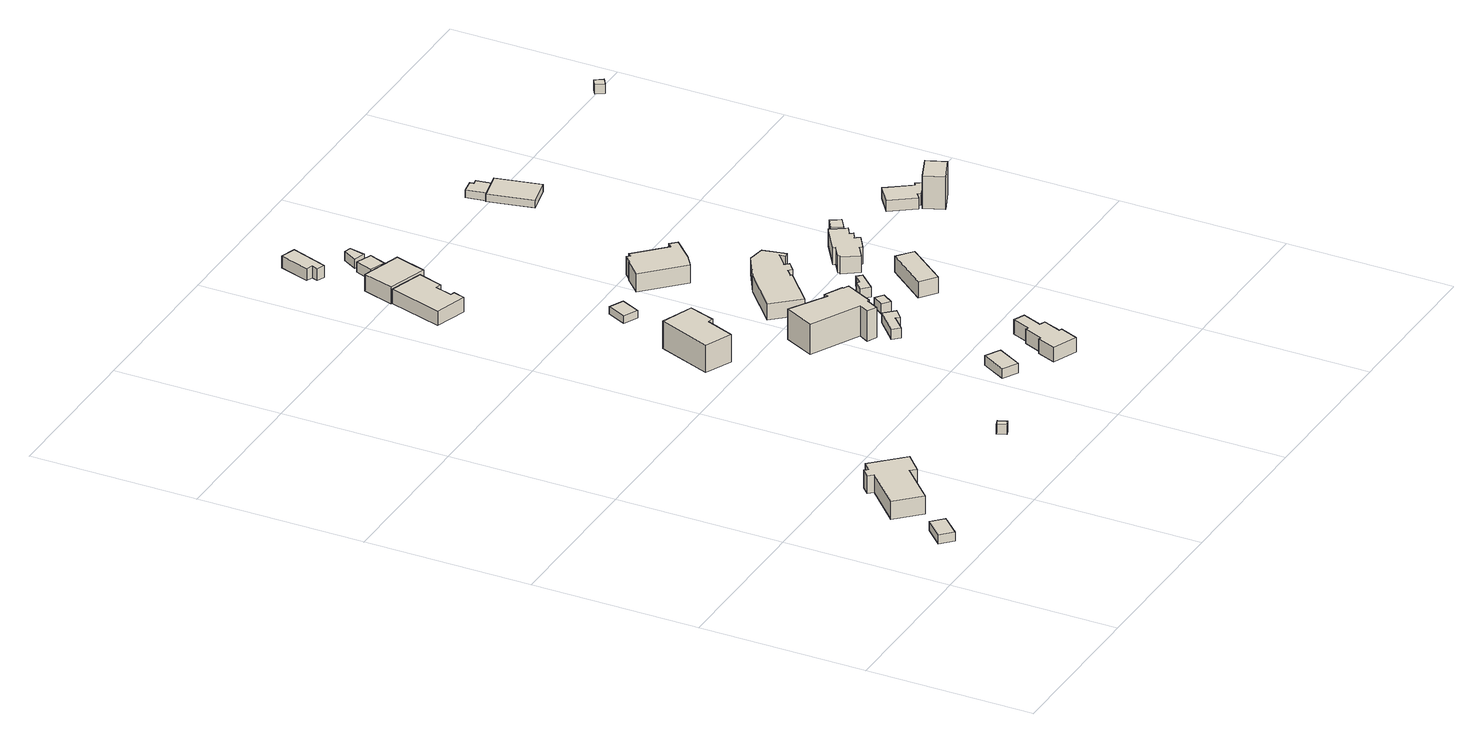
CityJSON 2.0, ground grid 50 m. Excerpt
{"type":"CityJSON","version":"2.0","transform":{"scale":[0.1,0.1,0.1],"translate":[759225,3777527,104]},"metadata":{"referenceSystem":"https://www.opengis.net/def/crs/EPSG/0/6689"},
"CityObjects":{
"building1":{"type":"Building","attributes":{"class":"3001","usage":"411","yearOfConstruction":"0001","measuredHeight":3.3,"storeysAboveGround":2,"storeysBelowGround":0,"LandSlideRiskAttribute.description":"1","LandSlideRiskAttribute.areaType":"2","BuildingDetailAttribute.totalFloorArea":68,"BuildingDetailAttribute.buildingFootprintArea":34,"BuildingDetailAttribute.buildingStructureType":"611","BuildingDetailAttribute.fireproofStructureType":"1011","BuildingDetailAttribute.urbanPlanType":"21","BuildingDetailAttribute.areaClassificationType":"23","BuildingDetailAttribute.districtsAndZonesType":"0","BuildingDetailAttribute.landUseType":"202","BuildingDetailAttribute.specifiedBuildingCoverageRate":-9999,"BuildingDetailAttribute.specifiedFloorAreaRate":-9999,"BuildingDetailAttribute.buildingHeight":8,"BuildingDetailAttribute.surveyYear":2021,"BuildingIDAttribute.prefecture":"35","BuildingIDAttribute.city":"35215"},"address":[{"country":"日本","locality":"山口県周南市大字川曲"}],"geometry":[{"type":"Solid","lod":"1","boundaries":[[[[0,1,2,3]],[[2,4,5,3]],[[1,6,4,2]],[[0,7,6,1]],[[3,5,7,0]],[[4,6,7,5]]]]}]},
"building2":{"type":"Building","attributes":{"class":"3001","usage":"411","yearOfConstruction":"0001","measuredHeight":7.1,"storeysAboveGround":2,"storeysBelowGround":0,"LandSlideRiskAttribute.description":"1","LandSlideRiskAttribute.areaType":"2","BuildingDetailAttribute.totalFloorArea":472,"BuildingDetailAttribute.buildingFootprintArea":236,"BuildingDetailAttribute.buildingStructureType":"601","BuildingDetailAttribute.fireproofStructureType":"1011","BuildingDetailAttribute.urbanPlanType":"21","BuildingDetailAttribute.areaClassificationType":"23","BuildingDetailAttribute.districtsAndZonesType":"0","BuildingDetailAttribute.landUseType":"211","BuildingDetailAttribute.specifiedBuildingCoverageRate":-9999,"BuildingDetailAttribute.specifiedFloorAreaRate":-9999,"BuildingDetailAttribute.buildingHeight":8,"BuildingDetailAttribute.surveyYear":2021,"BuildingIDAttribute.prefecture":"35","BuildingIDAttribute.city":"35215"},"address":[{"country":"日本","locality":"山口県周南市大字川曲"}],"geometry":[{"type":"Solid","lod":"1","boundaries":[[[[8,9,10,11,12,13,14,15,16,17]],[[16,18,19,17]],[[15,20,18,16]],[[14,21,20,15]],[[13,22,21,14]],[[12,23,22,13]],[[11,24,23,12]],[[10,25,24,11]],[[9,26,25,10]],[[8,27,26,9]],[[17,19,27,8]],[[18,20,21,22,23,24,25,26,27,19]]]]}]},
"building3":{"type":"Building","attributes":{"class":"3001","usage":"411","yearOfConstruction":"0001","measuredHeight":18.9,"storeysAboveGround":2,"storeysBelowGround":0,"LandSlideRiskAttribute.description":"1","LandSlideRiskAttribute.areaType":"2","BuildingDetailAttribute.totalFloorArea":338,"BuildingDetailAttribute.buildingFootprintArea":169,"BuildingDetailAttribute.buildingStructureType":"601","BuildingDetailAttribute.fireproofStructureType":"1011","BuildingDetailAttribute.urbanPlanType":"21","BuildingDetailAttribute.areaClassificationType":"23","BuildingDetailAttribute.districtsAndZonesType":"0","BuildingDetailAttribute.landUseType":"211","BuildingDetailAttribute.specifiedBuildingCoverageRate":-9999,"BuildingDetailAttribute.specifiedFloorAreaRate":-9999,"BuildingDetailAttribute.buildingHeight":8,"BuildingDetailAttribute.surveyYear":2021,"BuildingIDAttribute.prefecture":"35","BuildingIDAttribute.city":"35215"},"address":[{"country":"日本","locality":"山口県周南市大字川曲"}],"geometry":[{"type":"Solid","lod":"1","boundaries":[[[[28,29,30,31,32,33,34,35]],[[34,36,37,35]],[[33,38,36,34]],[[32,39,38,33]],[[31,40,39,32]],[[30,41,40,31]],[[29,42,41,30]],[[28,43,42,29]],[[35,37,43,28]],[[36,38,39,40,41,42,43,37]]]]}]},
"building4":{"type":"Building","attributes":{"class":"3001","usage":"461","yearOfConstruction":"0001","measuredHeight":3,"storeysAboveGround":9999,"storeysBelowGround":9999,"LandSlideRiskAttribute.description":"1","LandSlideRiskAttribute.areaType":"2","BuildingDetailAttribute.totalFloorArea":-9999,"BuildingDetailAttribute.buildingFootprintArea":-9999,"BuildingDetailAttribute.buildingStructureType":"611","BuildingDetailAttribute.fireproofStructureType":"1011","BuildingDetailAttribute.landUseType":"231","BuildingDetailAttribute.specifiedBuildingCoverageRate":-9999,"BuildingDetailAttribute.specifiedFloorAreaRate":-9999,"BuildingDetailAttribute.buildingHeight":-9999,"BuildingDetailAttribute.surveyYear":"0001","BuildingIDAttribute.prefecture":"35","BuildingIDAttribute.city":"35215"},"address":[{"country":"日本","locality":"山口県周南市大字川曲"}],"geometry":[{"type":"Solid","lod":"1","boundaries":[[[[44,45,46,47]],[[46,48,49,47]],[[45,50,48,46]],[[44,51,50,45]],[[47,49,51,44]],[[48,50,51,49]]]]}]},
"building5":{"type":"Building","attributes":{"class":"3001","usage":"411","yearOfConstruction":"0001","measuredHeight":7.6,"storeysAboveGround":2,"storeysBelowGround":0,"LandSlideRiskAttribute.description":"1","LandSlideRiskAttribute.areaType":"2","BuildingDetailAttribute.totalFloorArea":105,"BuildingDetailAttribute.buildingFootprintArea":52.5,"BuildingDetailAttribute.buildingStructureType":"611","BuildingDetailAttribute.fireproofStructureType":"1011","BuildingDetailAttribute.urbanPlanType":"21","BuildingDetailAttribute.areaClassificationType":"23","BuildingDetailAttribute.districtsAndZonesType":"0","BuildingDetailAttribute.landUseType":"211","BuildingDetailAttribute.specifiedBuildingCoverageRate":-9999,"BuildingDetailAttribute.specifiedFloorAreaRate":-9999,"BuildingDetailAttribute.buildingHeight":8,"BuildingDetailAttribute.surveyYear":2021,"BuildingIDAttribute.prefecture":"35","BuildingIDAttribute.city":"35215"},"address":[{"country":"日本","locality":"山口県周南市大字川曲"}],"geometry":[{"type":"Solid","lod":"1","boundaries":[[[[52,53,54,55,56,57]],[[56,58,59,57]],[[55,60,58,56]],[[54,61,60,55]],[[53,62,61,54]],[[52,63,62,53]],[[57,59,63,52]],[[58,60,61,62,63,59]]]]}]},
"building6":{"type":"Building","attributes":{"class":"3001","usage":"411","yearOfConstruction":1979,"measuredHeight":9.8,"storeysAboveGround":2,"storeysBelowGround":0,"LandSlideRiskAttribute.description":"1","LandSlideRiskAttribute.areaType":"1","BuildingDetailAttribute.totalFloorArea":335,"BuildingDetailAttribute.buildingFootprintArea":167.5,"BuildingDetailAttribute.buildingStructureType":"601","BuildingDetailAttribute.fireproofStructureType":"1011","BuildingDetailAttribute.urbanPlanType":"21","BuildingDetailAttribute.areaClassificationType":"23","BuildingDetailAttribute.districtsAndZonesType":"0","BuildingDetailAttribute.landUseType":"211","BuildingDetailAttribute.specifiedBuildingCoverageRate":-9999,"BuildingDetailAttribute.specifiedFloorAreaRate":-9999,"BuildingDetailAttribute.buildingHeight":8,"BuildingDetailAttribute.surveyYear":2021,"BuildingIDAttribute.prefecture":"35","BuildingIDAttribute.city":"35215"},"address":[{"country":"日本","locality":"山口県周南市大字川曲"}],"geometry":[{"type":"Solid","lod":"1","boundaries":[[[[64,65,66,67,68,69]],[[68,70,71,69]],[[67,72,70,68]],[[66,73,72,67]],[[65,74,73,66]],[[64,75,74,65]],[[69,71,75,64]],[[70,72,73,74,75,71]]]]}]},
"building7":{"type":"Building","attributes":{"class":"3001","usage":"411","yearOfConstruction":1897,"measuredHeight":6.4,"storeysAboveGround":2,"storeysBelowGround":0,"LandSlideRiskAttribute.description":"1","LandSlideRiskAttribute.areaType":"2","BuildingDetailAttribute.totalFloorArea":264,"BuildingDetailAttribute.buildingFootprintArea":132,"BuildingDetailAttribute.buildingStructureType":"611","BuildingDetailAttribute.fireproofStructureType":"1011","BuildingDetailAttribute.urbanPlanType":"21","BuildingDetailAttribute.areaClassificationType":"23","BuildingDetailAttribute.districtsAndZonesType":"0","BuildingDetailAttribute.landUseType":"211","BuildingDetailAttribute.specifiedBuildingCoverageRate":-9999,"BuildingDetailAttribute.specifiedFloorAreaRate":-9999,"BuildingDetailAttribute.buildingHeight":8,"BuildingDetailAttribute.surveyYear":2021,"BuildingIDAttribute.prefecture":"35","BuildingIDAttribute.city":"35215"},"address":[{"country":"日本","locality":"山口県周南市大字川曲"}],"geometry":[{"type":"Solid","lod":"1","boundaries":[[[[76,77,78,79]],[[78,80,81,79]],[[77,82,80,78]],[[76,83,82,77]],[[79,81,83,76]],[[80,82,83,81]]]]}]},
"building8":{"type":"Building","attributes":{"class":"3001","usage":"411","yearOfConstruction":"0001","measuredHeight":3.3,"storeysAboveGround":2,"storeysBelowGround":0,"LandSlideRiskAttribute.description":"1","LandSlideRiskAttribute.areaType":"1","BuildingDetailAttribute.totalFloorArea":61,"BuildingDetailAttribute.buildingFootprintArea":30.5,"BuildingDetailAttribute.buildingStructureType":"611","BuildingDetailAttribute.fireproofStructureType":"1011","BuildingDetailAttribute.urbanPlanType":"21","BuildingDetailAttribute.areaClassificationType":"23","BuildingDetailAttribute.districtsAndZonesType":"0","BuildingDetailAttribute.landUseType":"211","BuildingDetailAttribute.specifiedBuildingCoverageRate":-9999,"BuildingDetailAttribute.specifiedFloorAreaRate":-9999,"BuildingDetailAttribute.buildingHeight":8,"BuildingDetailAttribute.surveyYear":2021,"BuildingIDAttribute.prefecture":"35","BuildingIDAttribute.city":"35215"},"address":[{"country":"日本","locality":"山口県周南市大字川曲"}],"geometry":[{"type":"Solid","lod":"1","boundaries":[[[[84,85,86,87]],[[86,88,89,87]],[[85,90,88,86]],[[84,91,90,85]],[[87,89,91,84]],[[88,90,91,89]]]]}]},
"building9":{"type":"Building","attributes":{"class":"3001","usage":"411","yearOfConstruction":"0001","measuredHeight":2.5,"storeysAboveGround":2,"storeysBelowGround":0,"LandSlideRiskAttribute.description":"1","LandSlideRiskAttribute.areaType":"1","BuildingDetailAttribute.totalFloorArea":60,"BuildingDetailAttribute.buildingFootprintArea":30,"BuildingDetailAttribute.buildingStructureType":"611","BuildingDetailAttribute.fireproofStructureType":"1011","BuildingDetailAttribute.urbanPlanType":"21","BuildingDetailAttribute.areaClassificationType":"23","BuildingDetailAttribute.districtsAndZonesType":"0","BuildingDetailAttribute.landUseType":"211","BuildingDetailAttribute.specifiedBuildingCoverageRate":-9999,"BuildingDetailAttribute.specifiedFloorAreaRate":-9999,"BuildingDetailAttribute.buildingHeight":8,"BuildingDetailAttribute.surveyYear":2021,"BuildingIDAttribute.prefecture":"35","BuildingIDAttribute.city":"35215"},"address":[{"country":"日本","locality":"山口県周南市大字川曲"}],"geometry":[{"type":"Solid","lod":"1","boundaries":[[[[92,93,94,95]],[[94,96,97,95]],[[93,98,96,94]],[[92,99,98,93]],[[95,97,99,92]],[[96,98,99,97]]]]}]},
"building10":{"type":"Building","attributes":{"class":"3001","usage":"411","yearOfConstruction":"0001","measuredHeight":2.8,"storeysAboveGround":2,"storeysBelowGround":0,"LandSlideRiskAttribute.description":"1","LandSlideRiskAttribute.areaType":"1","BuildingDetailAttribute.totalFloorArea":34,"BuildingDetailAttribute.buildingFootprintArea":17,"BuildingDetailAttribute.buildingStructureType":"611","BuildingDetailAttribute.fireproofStructureType":"1011","BuildingDetailAttribute.urbanPlanType":"21","BuildingDetailAttribute.areaClassificationType":"23","BuildingDetailAttribute.districtsAndZonesType":"0","BuildingDetailAttribute.landUseType":"211","BuildingDetailAttribute.specifiedBuildingCoverageRate":-9999,"BuildingDetailAttribute.specifiedFloorAreaRate":-9999,"BuildingDetailAttribute.buildingHeight":8,"BuildingDetailAttribute.surveyYear":2021,"BuildingIDAttribute.prefecture":"35","BuildingIDAttribute.city":"35215"},"address":[{"country":"日本","locality":"山口県周南市大字川曲"}],"geometry":[{"type":"Solid","lod":"1","boundaries":[[[[100,101,102,103]],[[102,104,105,103]],[[101,106,104,102]],[[100,107,106,101]],[[103,105,107,100]],[[104,106,107,105]]]]}]},
"building11":{"type":"Building","attributes":{"class":"3001","usage":"411","yearOfConstruction":"0001","measuredHeight":10.5,"storeysAboveGround":2,"storeysBelowGround":0,"LandSlideRiskAttribute.description":"1","LandSlideRiskAttribute.areaType":"1","BuildingDetailAttribute.totalFloorArea":427,"BuildingDetailAttribute.buildingFootprintArea":213.5,"BuildingDetailAttribute.buildingStructureType":"601","BuildingDetailAttribute.fireproofStructureType":"1011","BuildingDetailAttribute.urbanPlanType":"21","BuildingDetailAttribute.areaClassificationType":"23","BuildingDetailAttribute.districtsAndZonesType":"0","BuildingDetailAttribute.landUseType":"211","BuildingDetailAttribute.specifiedBuildingCoverageRate":-9999,"BuildingDetailAttribute.specifiedFloorAreaRate":-9999,"BuildingDetailAttribute.buildingHeight":8,"BuildingDetailAttribute.surveyYear":2021,"BuildingIDAttribute.prefecture":"35","BuildingIDAttribute.city":"35215"},"address":[{"country":"日本","locality":"山口県周南市大字川曲"}],"geometry":[{"type":"Solid","lod":"1","boundaries":[[[[108,109,110,111,112,113,114,115,116,117,118,119]],[[118,120,121,119]],[[117,122,120,118]],[[116,123,122,117]],[[115,124,123,116]],[[114,125,124,115]],[[113,126,125,114]],[[112,127,126,113]],[[111,128,127,112]],[[110,129,128,111]],[[109,130,129,110]],[[108,131,130,109]],[[119,121,131,108]],[[120,122,123,124,125,126,127,128,129,130,131,121]]]]}]},
"building12":{"type":"Building","attributes":{"class":"3001","usage":"411","yearOfConstruction":"0001","measuredHeight":3,"storeysAboveGround":2,"storeysBelowGround":0,"LandSlideRiskAttribute.description":"1","LandSlideRiskAttribute.areaType":"1","BuildingDetailAttribute.totalFloorArea":80,"BuildingDetailAttribute.buildingFootprintArea":40,"BuildingDetailAttribute.buildingStructureType":"611","BuildingDetailAttribute.fireproofStructureType":"1011","BuildingDetailAttribute.urbanPlanType":"21","BuildingDetailAttribute.areaClassificationType":"23","BuildingDetailAttribute.districtsAndZonesType":"0","BuildingDetailAttribute.landUseType":"211","BuildingDetailAttribute.specifiedBuildingCoverageRate":-9999,"BuildingDetailAttribute.specifiedFloorAreaRate":-9999,"BuildingDetailAttribute.buildingHeight":8,"BuildingDetailAttribute.surveyYear":2021,"BuildingIDAttribute.prefecture":"35","BuildingIDAttribute.city":"35215"},"address":[{"country":"日本","locality":"山口県周南市大字川曲"}],"geometry":[{"type":"Solid","lod":"1","boundaries":[[[[132,133,134,135]],[[134,136,137,135]],[[133,138,136,134]],[[132,139,138,133]],[[135,137,139,132]],[[136,138,139,137]]]]}]},
"building13":{"type":"Building","attributes":{"class":"3001","usage":"411","yearOfConstruction":1971,"measuredHeight":8.4,"storeysAboveGround":2,"storeysBelowGround":0,"LandSlideRiskAttribute.description":"1","LandSlideRiskAttribute.areaType":"2","BuildingDetailAttribute.totalFloorArea":349,"BuildingDetailAttribute.buildingFootprintArea":174.5,"BuildingDetailAttribute.buildingStructureType":"601","BuildingDetailAttribute.fireproofStructureType":"1011","BuildingDetailAttribute.urbanPlanType":"21","BuildingDetailAttribute.areaClassificationType":"23","BuildingDetailAttribute.districtsAndZonesType":"0","BuildingDetailAttribute.landUseType":"211","BuildingDetailAttribute.specifiedBuildingCoverageRate":-9999,"BuildingDetailAttribute.specifiedFloorAreaRate":-9999,"BuildingDetailAttribute.buildingHeight":8,"BuildingDetailAttribute.surveyYear":2021,"BuildingIDAttribute.prefecture":"35","BuildingIDAttribute.city":"35215"},"address":[{"country":"日本","locality":"山口県周南市大字川曲"}],"geometry":[{"type":"Solid","lod":"1","boundaries":[[[[140,141,142,143,144,145,146,147,148,149,150]],[[149,151,152,150]],[[148,153,151,149]],[[147,154,153,148]],[[146,155,154,147]],[[145,156,155,146]],[[144,157,156,145]],[[143,158,157,144]],[[142,159,158,143]],[[141,160,159,142]],[[140,161,160,141]],[[150,152,161,140]],[[151,153,154,155,156,157,158,159,160,161,152]]]]}]},
"building14":{"type":"Building","attributes":{"class":"3001","usage":"411","yearOfConstruction":1921,"measuredHeight":6.9,"storeysAboveGround":1,"storeysBelowGround":0,"LandSlideRiskAttribute.description":"1","LandSlideRiskAttribute.areaType":"2","BuildingDetailAttribute.totalFloorArea":250,"BuildingDetailAttribute.buildingFootprintArea":250,"BuildingDetailAttribute.buildingStructureType":"601","BuildingDetailAttribute.fireproofStructureType":"1011","BuildingDetailAttribute.urbanPlanType":"21","BuildingDetailAttribute.areaClassificationType":"23","BuildingDetailAttribute.districtsAndZonesType":"0","BuildingDetailAttribute.landUseType":"211","BuildingDetailAttribute.specifiedBuildingCoverageRate":-9999,"BuildingDetailAttribute.specifiedFloorAreaRate":-9999,"BuildingDetailAttribute.buildingHeight":5.1,"BuildingDetailAttribute.surveyYear":2021,"BuildingIDAttribute.prefecture":"35","BuildingIDAttribute.city":"35215"},"address":[{"country":"日本","locality":"山口県周南市大字川曲"}],"geometry":[{"type":"Solid","lod":"1","boundaries":[[[[162,163,164,165,166,167,168,169,170,171,172,173,174,175]],[[174,176,177,175]],[[173,178,176,174]],[[172,179,178,173]],[[171,180,179,172]],[[170,181,180,171]],[[169,182,181,170]],[[168,183,182,169]],[[167,184,183,168]],[[166,185,184,167]],[[165,186,185,166]],[[164,187,186,165]],[[163,188,187,164]],[[162,189,188,163]],[[175,177,189,162]],[[176,178,179,180,181,182,183,184,185,186,187,188,189,177]]]]}]},
"building15":{"type":"Building","attributes":{"class":"3001","usage":"411","yearOfConstruction":1953,"measuredHeight":12.8,"storeysAboveGround":2,"storeysBelowGround":0,"LandSlideRiskAttribute.description":"1","LandSlideRiskAttribute.areaType":"2","BuildingDetailAttribute.totalFloorArea":208,"BuildingDetailAttribute.buildingFootprintArea":104,"BuildingDetailAttribute.buildingStructureType":"601","BuildingDetailAttribute.fireproofStructureType":"1011","BuildingDetailAttribute.urbanPlanType":"21","BuildingDetailAttribute.areaClassificationType":"23","BuildingDetailAttribute.districtsAndZonesType":"0","BuildingDetailAttribute.landUseType":"211","BuildingDetailAttribute.specifiedBuildingCoverageRate":-9999,"BuildingDetailAttribute.specifiedFloorAreaRate":-9999,"BuildingDetailAttribute.buildingHeight":8,"BuildingDetailAttribute.surveyYear":2021,"BuildingIDAttribute.prefecture":"35","BuildingIDAttribute.city":"35215"},"address":[{"country":"日本","locality":"山口県周南市大字川曲"}],"geometry":[{"type":"Solid","lod":"1","boundaries":[[[[190,191,192,193,194,195,196,197,198,199,200,201]],[[200,202,203,201]],[[199,204,202,200]],[[198,205,204,199]],[[197,206,205,198]],[[196,207,206,197]],[[195,208,207,196]],[[194,209,208,195]],[[193,210,209,194]],[[192,211,210,193]],[[191,212,211,192]],[[190,213,212,191]],[[201,203,213,190]],[[202,204,205,206,207,208,209,210,211,212,213,203]]]]}]},
"building16":{"type":"Building","attributes":{"class":"3001","usage":"411","yearOfConstruction":"0001","measuredHeight":3,"storeysAboveGround":2,"storeysBelowGround":0,"LandSlideRiskAttribute.description":"1","LandSlideRiskAttribute.areaType":"2","BuildingDetailAttribute.totalFloorArea":57,"BuildingDetailAttribute.buildingFootprintArea":28.5,"BuildingDetailAttribute.buildingStructureType":"611","BuildingDetailAttribute.fireproofStructureType":"1011","BuildingDetailAttribute.urbanPlanType":"21","BuildingDetailAttribute.areaClassificationType":"23","BuildingDetailAttribute.districtsAndZonesType":"0","BuildingDetailAttribute.landUseType":"211","BuildingDetailAttribute.specifiedBuildingCoverageRate":-9999,"BuildingDetailAttribute.specifiedFloorAreaRate":-9999,"BuildingDetailAttribute.buildingHeight":8,"BuildingDetailAttribute.surveyYear":2021,"BuildingIDAttribute.prefecture":"35","BuildingIDAttribute.city":"35215"},"address":[{"country":"日本","locality":"山口県周南市大字川曲"}],"geometry":[{"type":"Solid","lod":"1","boundaries":[[[[214,215,216,217,218,219]],[[218,220,221,219]],[[217,222,220,218]],[[216,223,222,217]],[[215,224,223,216]],[[214,225,224,215]],[[219,221,225,214]],[[220,222,223,224,225,221]]]]}]},
"building17":{"type":"Building","attributes":{"class":"3001","usage":"411","yearOfConstruction":1868,"measuredHeight":2.4,"storeysAboveGround":2,"storeysBelowGround":0,"LandSlideRiskAttribute.description":"1","LandSlideRiskAttribute.areaType":"2","BuildingDetailAttribute.totalFloorArea":60,"BuildingDetailAttribute.buildingFootprintArea":30,"BuildingDetailAttribute.buildingStructureType":"611","BuildingDetailAttribute.fireproofStructureType":"1011","BuildingDetailAttribute.urbanPlanType":"21","BuildingDetailAttribute.areaClassificationType":"23","BuildingDetailAttribute.districtsAndZonesType":"0","BuildingDetailAttribute.landUseType":"211","BuildingDetailAttribute.specifiedBuildingCoverageRate":-9999,"BuildingDetailAttribute.specifiedFloorAreaRate":-9999,"BuildingDetailAttribute.buildingHeight":8,"BuildingDetailAttribute.surveyYear":2021,"BuildingIDAttribute.prefecture":"35","BuildingIDAttribute.city":"35215"},"address":[{"country":"日本","locality":"山口県周南市大字川曲"}],"geometry":[{"type":"Solid","lod":"1","boundaries":[[[[226,227,228,229,230,231]],[[230,232,233,231]],[[229,234,232,230]],[[228,235,234,229]],[[227,236,235,228]],[[226,237,236,227]],[[231,233,237,226]],[[232,234,235,236,237,233]]]]}]},
"building18":{"type":"Building","attributes":{"class":"3001","usage":"411","yearOfConstruction":"0001","measuredHeight":4.7,"storeysAboveGround":1,"storeysBelowGround":0,"LandSlideRiskAttribute.description":"1","LandSlideRiskAttribute.areaType":"2","BuildingDetailAttribute.totalFloorArea":115.5,"BuildingDetailAttribute.buildingFootprintArea":115.5,"BuildingDetailAttribute.buildingStructureType":"601","BuildingDetailAttribute.fireproofStructureType":"1011","BuildingDetailAttribute.urbanPlanType":"21","BuildingDetailAttribute.areaClassificationType":"23","BuildingDetailAttribute.districtsAndZonesType":"0","BuildingDetailAttribute.landUseType":"211","BuildingDetailAttribute.specifiedBuildingCoverageRate":-9999,"BuildingDetailAttribute.specifiedFloorAreaRate":-9999,"BuildingDetailAttribute.buildingHeight":5.1,"BuildingDetailAttribute.surveyYear":2021,"BuildingIDAttribute.prefecture":"35","BuildingIDAttribute.city":"35215"},"address":[{"country":"日本","locality":"山口県周南市大字川曲"}],"geometry":[{"type":"Solid","lod":"1","boundaries":[[[[238,239,240,241]],[[240,242,243,241]],[[239,244,242,240]],[[238,245,244,239]],[[241,243,245,238]],[[242,244,245,243]]]]}]},
"building19":{"type":"Building","attributes":{"class":"3001","usage":"411","yearOfConstruction":"0001","measuredHeight":3,"storeysAboveGround":2,"storeysBelowGround":0,"LandSlideRiskAttribute.description":"2","LandSlideRiskAttribute.areaType":"1","BuildingDetailAttribute.totalFloorArea":25,"BuildingDetailAttribute.buildingFootprintArea":12.5,"BuildingDetailAttribute.buildingStructureType":"611","BuildingDetailAttribute.fireproofStructureType":"1011","BuildingDetailAttribute.urbanPlanType":"21","BuildingDetailAttribute.areaClassificationType":"23","BuildingDetailAttribute.districtsAndZonesType":"0","BuildingDetailAttribute.landUseType":"211","BuildingDetailAttribute.specifiedBuildingCoverageRate":-9999,"BuildingDetailAttribute.specifiedFloorAreaRate":-9999,"BuildingDetailAttribute.buildingHeight":8,"BuildingDetailAttribute.surveyYear":2021,"BuildingIDAttribute.prefecture":"35","BuildingIDAttribute.city":"35215"},"address":[{"country":"日本","locality":"山口県周南市大字川曲"}],"geometry":[{"type":"Solid","lod":"1","boundaries":[[[[246,247,248,249]],[[248,250,251,249]],[[247,252,250,248]],[[246,253,252,247]],[[249,251,253,246]],[[250,252,253,251]]]]}]},
"building20":{"type":"Building","attributes":{"class":"3001","usage":"411","yearOfConstruction":"0001","measuredHeight":3,"storeysAboveGround":2,"storeysBelowGround":0,"LandSlideRiskAttribute.description":"1","LandSlideRiskAttribute.areaType":"2","BuildingDetailAttribute.totalFloorArea":40,"BuildingDetailAttribute.buildingFootprintArea":20,"BuildingDetailAttribute.buildingStructureType":"611","BuildingDetailAttribute.fireproofStructureType":"1011","BuildingDetailAttribute.urbanPlanType":"21","BuildingDetailAttribute.areaClassificationType":"23","BuildingDetailAttribute.districtsAndZonesType":"0","BuildingDetailAttribute.landUseType":"211","BuildingDetailAttribute.specifiedBuildingCoverageRate":-9999,"BuildingDetailAttribute.specifiedFloorAreaRate":-9999,"BuildingDetailAttribute.buildingHeight":8,"BuildingDetailAttribute.surveyYear":2021,"BuildingIDAttribute.prefecture":"35","BuildingIDAttribute.city":"35215"},"address":[{"country":"日本","locality":"山口県周南市大字川曲"}],"geometry":[{"type":"Solid","lod":"1","boundaries":[[[[254,255,256,257,258,259]],[[258,260,261,259]],[[257,262,260,258]],[[256,263,262,257]],[[255,264,263,256]],[[254,265,264,255]],[[259,261,265,254]],[[260,262,263,264,265,261]]]]}]},
"building21":{"type":"Building","attributes":{"class":"3001","usage":"411","yearOfConstruction":"0001","measuredHeight":5.5,"storeysAboveGround":2,"storeysBelowGround":0,"LandSlideRiskAttribute.description":"1","LandSlideRiskAttribute.areaType":"2","BuildingDetailAttribute.totalFloorArea":175,"BuildingDetailAttribute.buildingFootprintArea":87.5,"BuildingDetailAttribute.buildingStructureType":"601","BuildingDetailAttribute.fireproofStructureType":"1011","BuildingDetailAttribute.urbanPlanType":"21","BuildingDetailAttribute.areaClassificationType":"23","BuildingDetailAttribute.districtsAndZonesType":"0","BuildingDetailAttribute.landUseType":"211","BuildingDetailAttribute.specifiedBuildingCoverageRate":-9999,"BuildingDetailAttribute.specifiedFloorAreaRate":-9999,"BuildingDetailAttribute.buildingHeight":8,"BuildingDetailAttribute.surveyYear":2021,"BuildingIDAttribute.prefecture":"35","BuildingIDAttribute.city":"35215"},"address":[{"country":"日本","locality":"山口県周南市大字川曲"}],"geometry":[{"type":"Solid","lod":"1","boundaries":[[[[266,267,268,269]],[[268,270,271,269]],[[267,272,270,268]],[[266,273,272,267]],[[269,271,273,266]],[[270,272,273,271]]]]}]},
"building22":{"type":"Building","attributes":{"class":"3001","usage":"461","yearOfConstruction":"0001","measuredHeight":3,"storeysAboveGround":9999,"storeysBelowGround":9999,"BuildingDetailAttribute.totalFloorArea":-9999,"BuildingDetailAttribute.buildingFootprintArea":-9999,"BuildingDetailAttribute.buildingStructureType":"611","BuildingDetailAttribute.fireproofStructureType":"1011","BuildingDetailAttribute.landUseType":"231","BuildingDetailAttribute.specifiedBuildingCoverageRate":-9999,"BuildingDetailAttribute.specifiedFloorAreaRate":-9999,"BuildingDetailAttribute.buildingHeight":-9999,"BuildingDetailAttribute.surveyYear":"0001","BuildingIDAttribute.prefecture":"35","BuildingIDAttribute.city":"35215"},"address":[{"country":"日本","locality":"山口県周南市大字川曲"}],"geometry":[{"type":"Solid","lod":"1","boundaries":[[[[274,275,276,277]],[[276,278,279,277]],[[275,280,278,276]],[[274,281,280,275]],[[277,279,281,274]],[[278,280,281,279]]]]}]},
"building23":{"type":"Building","attributes":{"class":"3001","usage":"411","yearOfConstruction":1965,"measuredHeight":5.9,"storeysAboveGround":2,"storeysBelowGround":0,"LandSlideRiskAttribute.description":"1","LandSlideRiskAttribute.areaType":"2","BuildingDetailAttribute.totalFloorArea":201,"BuildingDetailAttribute.buildingFootprintArea":100.5,"BuildingDetailAttribute.buildingStructureType":"601","BuildingDetailAttribute.fireproofStructureType":"1011","BuildingDetailAttribute.urbanPlanType":"21","BuildingDetailAttribute.areaClassificationType":"23","BuildingDetailAttribute.districtsAndZonesType":"0","BuildingDetailAttribute.landUseType":"211","BuildingDetailAttribute.specifiedBuildingCoverageRate":-9999,"BuildingDetailAttribute.specifiedFloorAreaRate":-9999,"BuildingDetailAttribute.buildingHeight":8,"BuildingDetailAttribute.surveyYear":2021,"BuildingIDAttribute.prefecture":"35","BuildingIDAttribute.city":"35215"},"address":[{"country":"日本","locality":"山口県周南市大字川曲"}],"geometry":[{"type":"Solid","lod":"1","boundaries":[[[[282,283,284,285,286,287,288,289,290,291,292,293,294,295]],[[294,296,297,295]],[[293,298,296,294]],[[292,299,298,293]],[[291,300,299,292]],[[290,301,300,291]],[[289,302,301,290]],[[288,303,302,289]],[[287,304,303,288]],[[286,305,304,287]],[[285,306,305,286]],[[284,307,306,285]],[[283,308,307,284]],[[282,309,308,283]],[[295,297,309,282]],[[296,298,299,300,301,302,303,304,305,306,307,308,309,297]]]]}]},
"building24":{"type":"Building","attributes":{"class":"3001","usage":"411","yearOfConstruction":1981,"measuredHeight":3,"storeysAboveGround":2,"storeysBelowGround":0,"LandSlideRiskAttribute.description":"1","LandSlideRiskAttribute.areaType":"2","BuildingDetailAttribute.totalFloorArea":27,"BuildingDetailAttribute.buildingFootprintArea":13.5,"BuildingDetailAttribute.buildingStructureType":"611","BuildingDetailAttribute.fireproofStructureType":"1011","BuildingDetailAttribute.urbanPlanType":"21","BuildingDetailAttribute.areaClassificationType":"23","BuildingDetailAttribute.districtsAndZonesType":"0","BuildingDetailAttribute.landUseType":"211","BuildingDetailAttribute.specifiedBuildingCoverageRate":-9999,"BuildingDetailAttribute.specifiedFloorAreaRate":-9999,"BuildingDetailAttribute.buildingHeight":8,"BuildingDetailAttribute.surveyYear":2021,"BuildingIDAttribute.prefecture":"35","BuildingIDAttribute.city":"35215"},"address":[{"country":"日本","locality":"山口県周南市大字川曲"}],"geometry":[{"type":"Solid","lod":"1","boundaries":[[[[310,311,312,313]],[[312,314,315,313]],[[311,316,314,312]],[[310,317,316,311]],[[313,315,317,310]],[[314,316,317,315]]]]}]},
"building25":{"type":"Building","attributes":{"class":"3001","usage":"411","yearOfConstruction":"0001","measuredHeight":3.9,"storeysAboveGround":2,"storeysBelowGround":0,"LandSlideRiskAttribute.description":"1","LandSlideRiskAttribute.areaType":"1","BuildingDetailAttribute.totalFloorArea":135,"BuildingDetailAttribute.buildingFootprintArea":67.5,"BuildingDetailAttribute.buildingStructureType":"611","BuildingDetailAttribute.fireproofStructureType":"1011","BuildingDetailAttribute.urbanPlanType":"21","BuildingDetailAttribute.areaClassificationType":"23","BuildingDetailAttribute.districtsAndZonesType":"0","BuildingDetailAttribute.landUseType":"211","BuildingDetailAttribute.specifiedBuildingCoverageRate":-9999,"BuildingDetailAttribute.specifiedFloorAreaRate":-9999,"BuildingDetailAttribute.buildingHeight":8,"BuildingDetailAttribute.surveyYear":2021,"BuildingIDAttribute.prefecture":"35","BuildingIDAttribute.city":"35215"},"address":[{"country":"日本","locality":"山口県周南市大字川曲"}],"geometry":[{"type":"Solid","lod":"1","boundaries":[[[[318,319,320,321,322,323,324,325]],[[324,326,327,325]],[[323,328,326,324]],[[322,329,328,323]],[[321,330,329,322]],[[320,331,330,321]],[[319,332,331,320]],[[318,333,332,319]],[[325,327,333,318]],[[326,328,329,330,331,332,333,327]]]]}]},
"building26":{"type":"Building","attributes":{"class":"3001","usage":"411","yearOfConstruction":"0001","measuredHeight":10.1,"storeysAboveGround":2,"storeysBelowGround":0,"LandSlideRiskAttribute.description":"1","LandSlideRiskAttribute.areaType":"1","BuildingDetailAttribute.totalFloorArea":108,"BuildingDetailAttribute.buildingFootprintArea":54,"BuildingDetailAttribute.buildingStructureType":"611","BuildingDetailAttribute.fireproofStructureType":"1011","BuildingDetailAttribute.urbanPlanType":"21","BuildingDetailAttribute.areaClassificationType":"23","BuildingDetailAttribute.districtsAndZonesType":"0","BuildingDetailAttribute.landUseType":"211","BuildingDetailAttribute.specifiedBuildingCoverageRate":-9999,"BuildingDetailAttribute.specifiedFloorAreaRate":-9999,"BuildingDetailAttribute.buildingHeight":8,"BuildingDetailAttribute.surveyYear":2021,"BuildingIDAttribute.prefecture":"35","BuildingIDAttribute.city":"35215"},"address":[{"country":"日本","locality":"山口県周南市大字川曲"}],"geometry":[{"type":"Solid","lod":"1","boundaries":[[[[334,335,336,337]],[[336,338,339,337]],[[335,340,338,336]],[[334,341,340,335]],[[337,339,341,334]],[[338,340,341,339]]]]}]}
},
"vertices":[
[42,6,117],[9,39,117],[62,93,117],[95,60,117],[62,93,145],[95,60,145],[9,39,145],[42,6,145],
[232,215,129],[217,231,129],[116,132,129],[49,201,129],[155,304,129],[141,318,129],[164,340,129],[174,330,129],[197,352,129],[283,263,129],[197,352,184],[283,263,184],[174,330,184],[164,340,184],[141,318,184],[155,304,184],[49,201,184],[116,132,184],[217,231,184],[232,215,184],
[324,1684,271],[307,1689,271],[292,1638,271],[304,1634,271],[294,1600,271],[197,1630,271],[246,1790,271],[348,1758,271],[246,1790,316],[348,1758,316],[197,1630,316],[294,1600,316],[304,1634,316],[292,1638,316],[307,1689,316],[324,1684,316],
[729,196,34],[718,222,34],[736,229,34],[746,203,34],[736,229,64],[746,203,64],[718,222,64],[729,196,64],
[197,1969,331],[173,1977,331],[180,1996,331],[160,2003,331],[191,2092,331],[235,2077,331],[191,2092,368],[235,2077,368],[160,2003,368],[180,1996,368],[173,1977,368],[197,1969,368],
[567,994,180],[550,998,180],[517,913,180],[436,949,180],[498,1108,180],[594,1072,180],[498,1108,265],[594,1072,265],[436,949,265],[517,913,265],[550,998,265],[567,994,265],
[374,1761,263],[255,1798,263],[284,1891,263],[403,1854,263],[284,1891,315],[403,1854,315],[255,1798,315],[374,1761,315],
[385,1883,266],[338,1901,266],[358,1953,266],[405,1934,266],[358,1953,298],[405,1934,298],[338,1901,298],[385,1883,298],
[597,1233,189],[554,1253,189],[581,1310,189],[624,1290,189],[581,1310,212],[624,1290,212],[554,1253,212],[597,1233,212],
[398,1951,273],[362,1960,273],[387,2003,273],[409,1998,273],[387,2003,301],[409,1998,301],[362,1960,301],[398,1951,301],
[908,832,110],[961,805,110],[961,802,110],[977,794,110],[935,711,110],[929,713,110],[910,677,110],[882,691,110],[898,720,110],[751,795,110],[796,885,110],[904,820,110],[796,885,204],[904,820,204],[751,795,204],[898,720,204],[882,691,204],[910,677,204],[929,713,204],[935,711,204],[977,794,204],[961,802,204],[961,805,204],[908,832,204],
[1073,335,5],[1028,360,5],[1069,434,5],[1114,409,5],[1069,434,35],[1114,409,35],[1028,360,35],[1073,335,35],
[807,1365,186],[890,1282,186],[902,1294,186],[920,1275,186],[863,1218,186],[828,1192,186],[720,1299,186],[767,1346,186],[769,1344,186],[791,1365,186],[799,1356,186],[791,1365,242],[799,1356,242],[769,1344,242],[767,1346,242],[720,1299,242],[828,1192,242],[863,1218,242],[920,1275,242],[902,1294,242],[890,1282,242],[807,1365,242],
[1073,1026,142],[1058,1023,142],[1056,1041,142],[1018,1008,142],[1029,996,142],[1004,975,142],[994,984,142],[975,968,142],[979,964,142],[882,878,142],[813,955,142],[927,1056,142],[1009,1102,142],[1058,1095,142],[1009,1102,192],[1058,1095,192],[927,1056,192],[813,955,192],[882,878,192],[979,964,192],[975,968,192],[994,984,192],[1004,975,192],[1029,996,192],[1018,1008,192],[1056,1041,192],[1058,1023,192],[1073,1026,192],
[1202,336,43],[1219,329,43],[1197,276,43],[1206,273,43],[1183,217,43],[1109,247,43],[1132,304,43],[1139,301,43],[1163,358,43],[1170,355,43],[1192,408,43],[1226,394,43],[1192,408,88],[1226,394,88],[1170,355,88],[1163,358,88],[1139,301,88],[1132,304,88],[1109,247,88],[1183,217,88],[1206,273,88],[1197,276,88],[1219,329,88],[1202,336,88],
[1147,725,5],[1137,735,5],[1097,697,5],[1078,717,5],[1145,780,5],[1174,749,5],[1145,780,35],[1174,749,35],[1078,717,35],[1097,697,35],[1137,735,35],[1147,725,35],
[842,1841,300],[849,1797,300],[796,1785,300],[785,1843,300],[825,1850,300],[827,1838,300],[825,1850,324],[827,1838,324],[785,1843,324],[796,1785,324],[849,1797,324],[842,1841,324],
[820,1652,301],[790,1784,301],[876,1803,301],[905,1671,301],[876,1803,324],[905,1671,324],[790,1784,324],[820,1652,324],
[1212,785,3],[1188,803,3],[1211,835,3],[1235,818,3],[1211,835,33],[1235,818,33],[1188,803,33],[1212,785,33],
[1236,857,16],[1214,878,16],[1240,904,16],[1247,897,16],[1269,919,16],[1283,906,16],[1269,919,46],[1283,906,46],[1247,897,46],[1240,904,46],[1214,878,46],[1236,857,46],
[1331,704,18],[1284,741,18],[1377,857,18],[1423,821,18],[1377,857,68],[1423,821,68],[1284,741,68],[1331,704,68],
[1170,1619,479],[1155,1642,479],[1176,1655,479],[1191,1632,479],[1176,1655,509],[1191,1632,509],[1155,1642,509],[1170,1619,509],
[1419,1014,22],[1426,1005,22],[1405,992,22],[1414,978,22],[1371,950,22],[1366,958,22],[1328,933,22],[1297,980,22],[1303,984,22],[1300,989,22],[1337,1013,22],[1332,1020,22],[1414,1074,22],[1443,1030,22],[1414,1074,74],[1443,1030,74],[1332,1020,74],[1337,1013,74],[1300,989,74],[1303,984,74],[1297,980,74],[1328,933,74],[1366,958,74],[1371,950,74],[1414,978,74],[1405,992,74],[1426,1005,74],[1419,1014,74],
[1455,1049,36],[1436,1078,36],[1469,1100,36],[1488,1071,36],[1469,1100,66],[1488,1071,66],[1436,1078,66],[1455,1049,66],
[1727,974,44],[1741,954,44],[1684,932,44],[1679,942,44],[1662,929,44],[1610,1000,44],[1666,1041,44],[1719,968,44],[1666,1041,78],[1719,968,78],[1610,1000,78],[1662,929,78],[1679,942,78],[1684,932,78],[1741,954,78],[1727,974,78],
[1700,868,38],[1677,926,38],[1753,957,38],[1776,899,38],[1753,957,139],[1776,899,139],[1677,926,139],[1700,868,139]
]}
